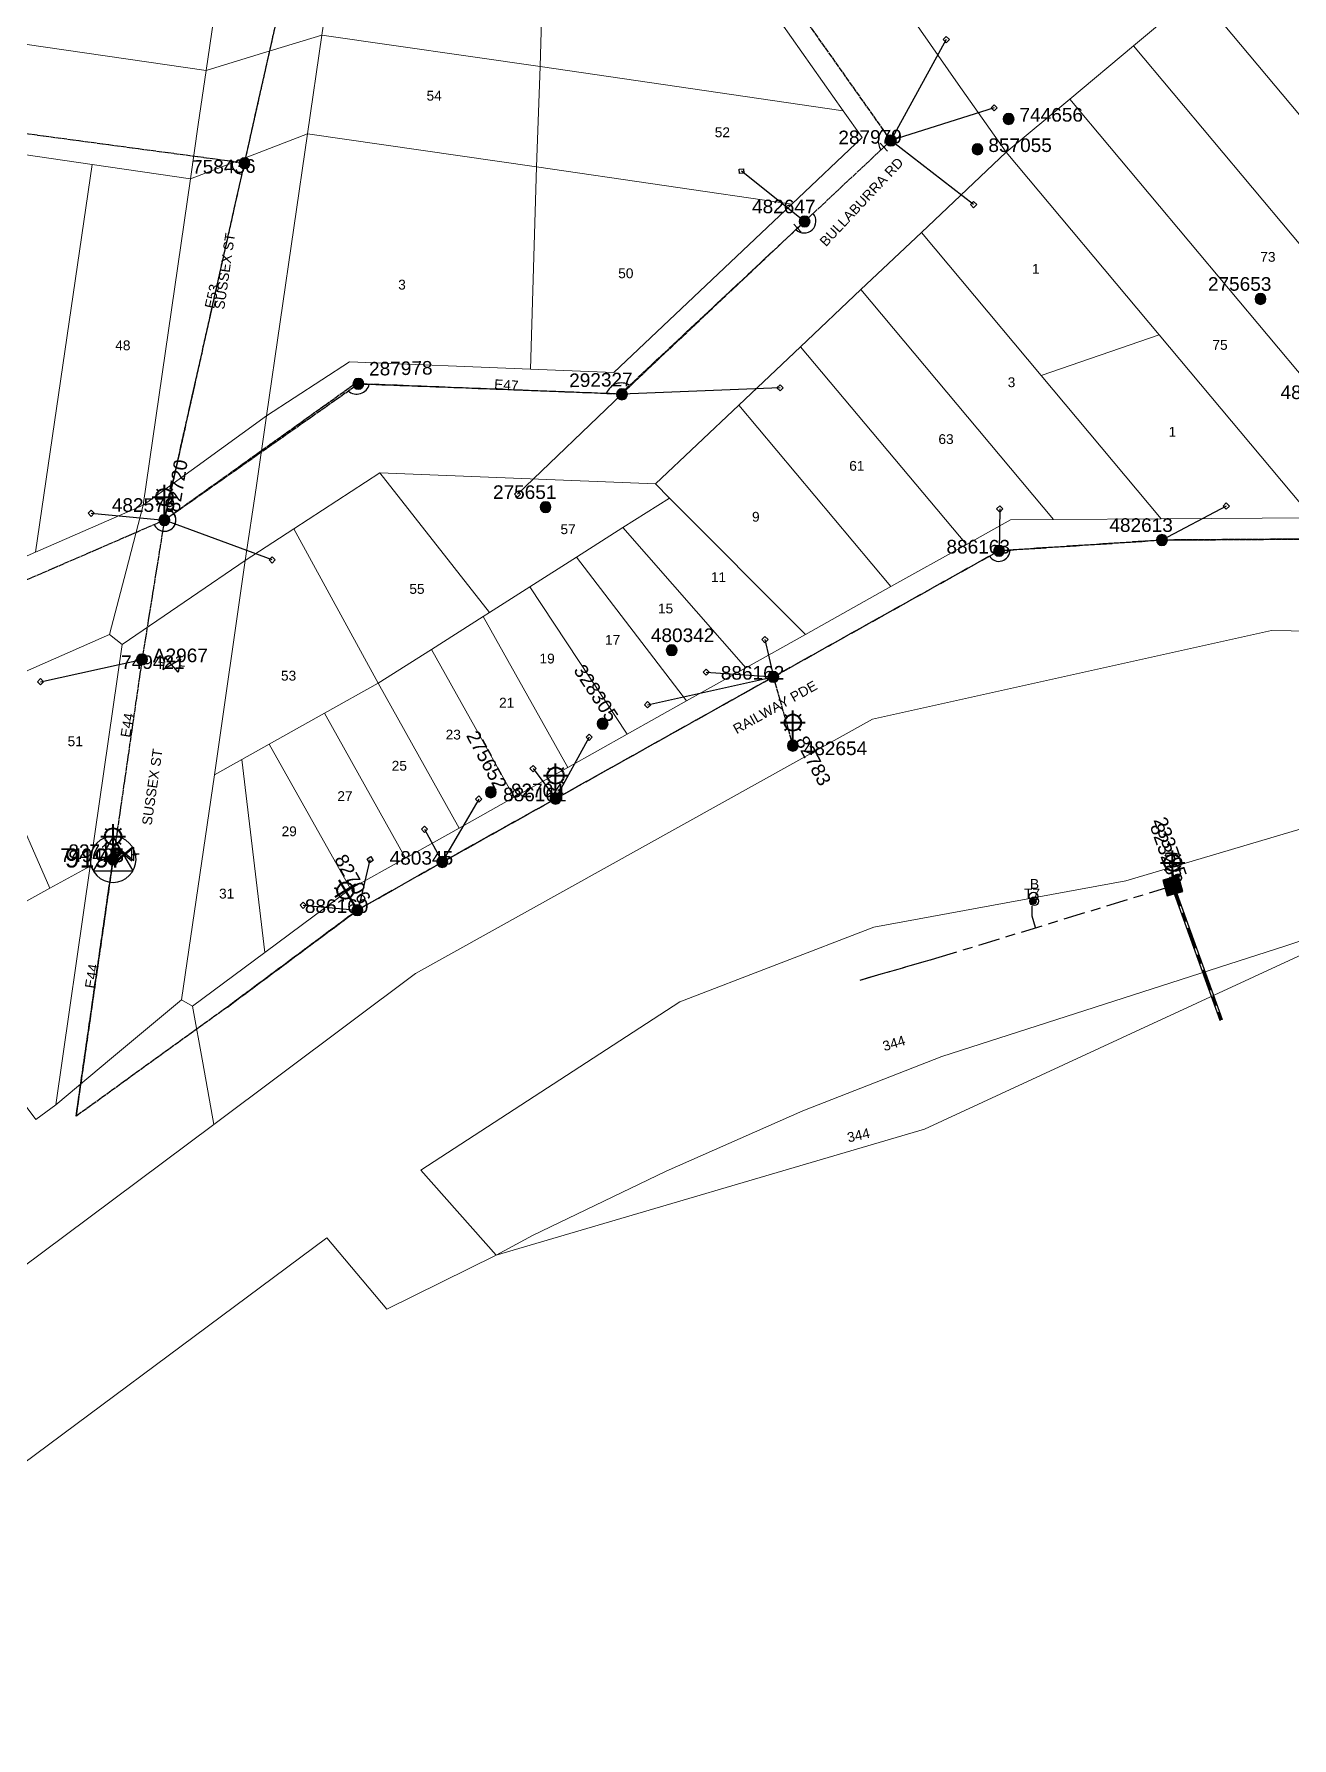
# Model space of a CAD drawing. Header units: metres. Extents: x 259983 to 262112, y 6265371 to 6267114.
# Drawn here: x 260431.6 to 260662.5, y 6265407.9 to 6265720.9 of the extents above; entities that cross this region are included whole.
import ezdxf
from ezdxf.enums import TextEntityAlignment as Align

# ---------------------------------------------------------------- set-up
doc = ezdxf.new("R2010")
doc.units = ezdxf.units.M
doc.linetypes.add('Cable Exist OH', pattern=[1, 1, 0])
doc.linetypes.add('Cable Exist UG', pattern=[8.2, 4, -1.2, 1.8, -1.2])
doc.layers.get('0').update_dxf_attribs({"color": 6})
doc.layers.add('Cadastre Land Parcels_SP_EXT', color=9, linetype='Continuous', lineweight=5)
doc.layers.add('Cadastre Roads_SP_EXT', color=9, linetype='Continuous', lineweight=5)
for name, color, linetype in [('Duct_SP_EXT', 7, 'Continuous'), ('Equip_LV_EXT', 7, 'Continuous'), ('Equip_SP_HV_EXT', 7, 'Continuous'), ('Equip_SP_SL_EXT', 7, 'Continuous'), ('Mains_HV_EXT', 7, 'Continuous'), ('Mains_LV_EXT', 7, 'Continuous'), ('Mains_SL_EXT', 7, 'Continuous'), ('Services_SP_EXT', 7, 'Continuous'), ('Sub_SP_TR_HV_LV_EXT', 7, 'Continuous'), ('SupportsOH_SP_TR_HV_LV_SL_EXT', 7, 'Continuous'), ('SupportsUG_SP_LV_SL_EXT', 7, 'Continuous'), ('Trench_SP_EXT', 7, 'Continuous')]:
    doc.layers.add(name, color=color, linetype=linetype)
doc.styles.add('COLUMN_LABEL', font='arial.ttf')
doc.styles.add('iecARIAL', font='arial.ttf', dxfattribs={"height": 2})
doc.styles.add('POLE_LABEL', font='arial.ttf')
doc.styles.get("Standard").update_dxf_attribs({"font": 'arial.ttf'})

# ---------------------------------------------------------------- blocks, each defined once
blk = doc.blocks.new('SUB_POLE_EXT')
blk.add_wipeout([(0, 4.22), (0.42, 4.2), (0.83, 4.14), (1.21, 4.05), (1.62, 3.9), (1.99, 3.72), (2.35, 3.51), (2.68, 3.26), (2.99, 2.99), (3.28, 2.66), (3.52, 2.34), (3.76, 1.92), (3.9, 1.62), (4.04, 1.23), (4.18, 0.63), (4.22, 0), (4.18, -0.61), (4.06, -1.15), (3.9, -1.62), (3.58, -2.24), (3.22, -2.73), (2.97, -3.01), (2.68, -3.26), (2.36, -3.5), (2, -3.72), (1.64, -3.89), (1.25, -4.03), (0.82, -4.14), (0.42, -4.2), (0, -4.22), (-0.41, -4.2), (-0.8, -4.15), (-1.21, -4.05), (-1.62, -3.9), (-1.99, -3.73), (-2.35, -3.51), (-2.68, -3.26), (-2.96, -3.02), (-3.23, -2.72), (-3.51, -2.35), (-3.71, -2.01), (-3.91, -1.6), (-4.05, -1.21), (-4.16, -0.76), (-4.22, -0.14), (-4.21, 0.39), (-4.14, 0.83), (-4.03, 1.27), (-3.9, 1.63), (-3.71, 2.02), (-3.5, 2.37), (-3.28, 2.67), (-2.99, 2.99), (-2.68, 3.27), (-2.33, 3.52), (-1.98, 3.73), (-1.63, 3.9), (-1.2, 4.05), (-0.78, 4.15), (-0.4, 4.21)])
blk.add_line((2.16, 0.48), (2.16, 0.48, 0))
blk.add_lwpolyline([(-4.22, 0, 1), (4.22, 0, 1)], format="xyb", close=True)
blk.add_lwpolyline([(2.14, 0.52), (0, 4.22), (-3.66, -2.11), (3.66, -2.11)], close=True)
for tag, height, flags, p in [('ASSET_NUM', 3.5, 8, (2, 2)), ('STREET_CODE', 0.2, 9, (1.5, 0)), ('CONSTRUCTED_VOLTAGE', 0.2, 9, (1.5, -0.2)), ('OPERATING_VOLTAGE', 0.2, 9, (1.5, -0.6)), ('OPERATED_BY', 0.2, 9, (1.5, -0.8)), ('ORIENTATION', 0.2, 9, (1.5, -1.2)), ('OWNED_BY', 0.2, 9, (1.5, -1.4)), ('SECONDARY_VOLTAGE', 0.2, 9, (1.5, -1.6)), ('STATE', 0.2, 9, (1.5, -1.8)), ('SUBSTATION_TYPE', 0.2, 9, (1.5, -2)), ('STREETNAME', 0.2, 9, (1.5, -2.8)), ('SUBURB', 0.2, 9, (1.5, -3)), ('NO_PHASES', 0.2, 9, (1.5, -0.4)), ('MAINTAINED_BY', 0.2, 9, (1.5, -1)), ('USAGE', 0.2, 9, (1.5, -2.2)), ('LEGEND', 0.2, 9, (1.5, -2.4)), ('LOCATION', 0.2, 9, (1.5, -2.6)), ('NOTES', 0.2, 9, (1.5, -3.2)), ('Z', 0.2, 1, (1.5, -3.4))]:
    blk.add_attdef(tag, text='', height=height, dxfattribs=dict(flags=flags)).set_placement(p, align=Align.MIDDLE_LEFT)
blk = doc.blocks.new('COLUMN_EXT')
blk.add_hatch(color=256).paths.add_polyline_path([(-1.49, 1.48), (-1.49, -1.49), (1.48, -1.49), (1.48, 1.48)])
blk.add_lwpolyline([(-1.49, -1.49), (1.48, -1.49), (1.48, 1.48), (-1.49, 1.48)], close=True)
for tag, height, style, flags, p in [('ASSET_NUM', 2.5, 'COLUMN_LABEL', 8, (2, 2)), ('STRUCTURE_PLANT_NUMBER', 0.2, 'POLE_LABEL', 9, (1.81, 0.03)), ('STREET_CODE', 0.2, 'COLUMN_LABEL', 9, (1.81, -0.2))]:
    blk.add_attdef(tag, text='', height=height, dxfattribs=dict(style=style, flags=flags)).set_placement(p, align=Align.MIDDLE_LEFT)
at = {"flags": 1}
blk.add_attdef('Z', (1.81, -2.35), '', height=0.2, dxfattribs=at)
at = {"flags": 9}
for tag, p in [('COLUMN_TYPE', (1.81, -0.4)), ('OWNED_BY', (1.81, -0.6)), ('STATE', (1.81, -0.8)), ('USAGE', (1.81, -1)), ('STREETNAME', (1.81, -1.6)), ('SUBURB', (1.81, -1.8)), ('LEGEND', (1.81, -1.2)), ('LOCATION', (1.81, -1.4)), ('NOTES', (1.81, -2))]:
    blk.add_attdef(tag, text='', height=0.2, dxfattribs=at).set_placement(p, align=Align.MIDDLE_LEFT)
blk = doc.blocks.new('DUCT_EXT')
blk.add_circle((0, 0.8), 0.8)
at = {"flags": 1}
blk.add_attdef('Z', (0, 0), '', height=0.2, dxfattribs=at)
at = {"flags": 9}
for tag, p in [('DUCT_CODE', (0, 0)), ('XSECT_TYPE', (0, -0.2)), ('STATE', (0, -0.6)), ('FB_REFERENCE', (0, -0.4)), ('NOTES', (0, -0.8))]:
    blk.add_attdef(tag, text='', height=0.2, dxfattribs=at).set_placement(p, align=Align.MIDDLE_LEFT)
blk = doc.blocks.new('LV_OH_LINKS_DISTFUSE_EXT')
for p, q in [((0, 0), (0.96, 0)), ((3.84, 0), (4.8, 0))]:
    blk.add_line(p, q)
blk.add_lwpolyline([(3.84, -1.2), (3.84, 1.2), (0.96, -1.2), (0.96, 1.2)], close=True)
at = {"flags": 9}
for tag, p in [('ACTUAL_STATUS', (0, 0)), ('CONSTRUCTED_VOLTAGE', (0, -0.2)), ('OPERATING_VOLTAGE', (0, -0.6)), ('ORIENTATION', (0, -0.8)), ('OWNED_BY', (0, -1)), ('STATE', (0, -1.2)), ('SWITCH_TYPE', (0, -1.4)), ('NO_PHASES', (0, -0.4)), ('USAGE', (0, -1.6)), ('NOTES', (0, -1.8))]:
    blk.add_attdef(tag, text='', height=0.2, dxfattribs=at).set_placement(p, align=Align.MIDDLE_LEFT)
at = {"flags": 1}
blk.add_attdef('Z', (0, 0), '', height=0.2, dxfattribs=at)
blk = doc.blocks.new('SL_LANTERN_EXT')
at = {"lineweight": 40}
for p, q in [((0, 1.97), (0, 6.47)), ((-2.25, 4.22), (2.25, 4.22)), ((-1.46, 5.68), (-1.06, 5.28)), ((-1.46, 2.76), (-1.06, 3.16)), ((1.46, 5.68), (1.06, 5.28)), ((1.46, 2.76), (1.06, 3.16)), ((0, 0), (0, 2.72))]:
    blk.add_line(p, q, dxfattribs=at)
blk.add_circle((0, 4.22), 1.5, dxfattribs=at)
at = {"style": 'iecARIAL', "flags": 8}
blk.add_attdef('ASSET_NUM', (1.5, 1.5), '', height=2.5, dxfattribs=at)
for tag, p, height, flags in [('OPERATING_VOLTAGE', (0.98, -1.65), 0.2, 9), ('ORIENTATION', (0.98, -1.85), 0.2, 9), ('OWNED_BY', (0.98, -2.05), 0.2, 9), ('STATE', (0.98, -2.25), 0.2, 9), ('CONSTRUCTED_VOLTAGE', (0.98, -0.65), 0.2, 9), ('CONTROL_TYPE', (0.98, -0.85), 0.2, 9), ('LANTERN_PURPOSE', (0.98, -1.05), 0.2, 9), ('LANTERN_TYPE', (0.98, -1.25), 0.2, 9), ('NO_PHASES', (0.98, -1.45), 0.2, 9), ('USAGE', (0.98, -2.45), 0.2, 9), ('CEXIST', (0.98, -2.65), 0.2, 9), ('CNEW', (0.98, -2.85), 0.2, 9), ('CNUMBER', (0.98, -3.05), 0.2, 9), ('CREMOVE', (0.98, -3.25), 0.2, 9), ('LNUMBER', (2.18, -3.25), 2.5, 8), ('CREPLACE', (0.98, -3.45), 0.2, 9), ('LKINGHEIGHT', (0.98, -3.65), 0.2, 9), ('LBRACKET', (0.98, -3.85), 0.2, 9), ('LBRACKETVOCAB', (0.98, -4.05), 0.2, 9), ('LCATEGORY', (0.98, -4.25), 0.2, 9), ('LCHARGE1', (0.98, -4.45), 0.2, 9), ('LCHARGE1PERCENT', (0.98, -4.65), 0.2, 9), ('LCHARGE2', (0.98, -4.85), 0.2, 9), ('LCHARGE2PERCENT', (0.98, -5.05), 0.2, 9), ('LCHARGE3', (0.98, -5.25), 0.2, 9), ('LCHARGE3PERCENT', (0.98, -5.45), 0.2, 9), ('LEXIST', (0.98, -5.65), 0.2, 9), ('LLAMP', (0.98, -5.85), 0.2, 9), ('LLAMPVOCAB', (0.98, -6.05), 0.2, 9), ('LMAST', (0.98, -6.25), 0.2, 9), ('LMASTVOCAB', (0.98, -6.45), 0.2, 9), ('STREETNAME', (0.98, -9.25), 0.2, 9), ('SUBURB', (0.98, -9.45), 0.2, 1), ('LNEW', (0.98, -6.65), 0.2, 9), ('LANTNUMBER', (0.98, -6.85), 0.2, 9), ('LOUTREACH', (0.98, -7.25), 0.2, 9), ('LOUTREACHVOCAB', (0.98, -7.45), 0.2, 9), ('LRATECODE', (0.98, -7.65), 0.2, 9), ('LREMOVE', (0.98, -7.85), 0.2, 9), ('LREPLACE', (0.98, -8.05), 0.2, 9), ('LTYPE', (0.98, -8.25), 0.2, 9), ('LTYPEVOCAB', (0.98, -8.45), 0.2, 9), ('LEGEND', (0.98, -8.65), 0.2, 9), ('LOCATION', (0.98, -8.85), 0.2, 9), ('NOTES', (0.98, -9.05), 0.2, 9)]:
    blk.add_attdef(tag, p, '', height=height, dxfattribs=dict(flags=flags))
blk = doc.blocks.new('CCP_EXT')
blk.add_wipeout([(0, 0.57), (0.57, 0), (0, -0.57), (-0.57, 0)])
blk.add_lwpolyline([(-0.57, 0), (0, 0.57), (0.57, 0), (0, -0.57), (-0.57, 0)])
at = {"flags": 1}
blk.add_attdef('Z', (0, 0), '', height=0.2, dxfattribs=at)
at = {"flags": 9}
for tag, p in [('CCP_TYPE', (0, 0)), ('CONSTRUCTED_VOLTAGE', (0, -0.2)), ('OPERATING_VOLTAGE', (0, -0.6)), ('ORIENTATION', (0, -0.8)), ('OWNED_BY', (0, -1)), ('STATE', (0, -1.8)), ('NO_PHASES', (0, -0.4)), ('USAGE', (0, -1.2)), ('LEGEND', (0, -1.4)), ('LIFE_SUPPORT', (0, -1.6)), ('NOTES', (0, -2))]:
    blk.add_attdef(tag, text='', height=0.2, dxfattribs=at).set_placement(p, align=Align.MIDDLE_LEFT)
blk = doc.blocks.new('POLE_EXT')
blk.add_hatch(color=256).paths.add_polyline_path([(-1, 0, 1), (1, 0, 1)])
blk.add_lwpolyline([(-1, 0, 1), (1, 0, 1)], format="xyb", close=True)
for tag, height, flags, p in [('pNumber', 2.5, 8, (-17.84, 2.07)), ('OWNED_BY', 0.2, 9, (1.35, -0.4)), ('SPECIAL_USE', 0.2, 9, (1.35, -0.8)), ('STATE', 0.2, 9, (1.35, -1)), ('cLV', 0.2, 9, (1.35, -1.4)), ('hDepth', 0.2, 9, (1.35, -1.6)), ('hDia', 0.2, 9, (1.35, -1.8)), ('cHV', 0.2, 9, (1.35, -2)), ('PARENT', 0.2, 9, (1.35, -0.6)), ('USAGE', 0.2, 9, (1.35, -1.2)), ('LBRACKET', 0.2, 9, (1.35, -2.2)), ('LExisting', 0.2, 9, (1.35, -2.4)), ('LANTNUMBER', 0.2, 9, (1.35, -2.6)), ('LOther', 0.2, 9, (1.35, -2.8)), ('LRemove', 0.2, 9, (1.35, -3)), ('LEGEND', 0.2, 9, (1.35, -3.2)), ('cLinedev', 0.2, 9, (1.35, -3.4)), ('pExisting', 0.2, 9, (1.35, -3.8)), ('pFooting', 0.2, 9, (1.35, -4.4)), ('pNew', 0.2, 9, (1.35, -4.6)), ('pRelocate', 0.2, 9, (1.35, -5)), ('pRemove', 0.2, 9, (1.35, -5.2)), ('pReplace', 0.2, 9, (1.35, -5.4)), ('pStay', 0.2, 9, (1.35, -5.6)), ('pType', 0.2, 9, (1.35, -5.8)), ('cspan', 0.2, 9, (1.35, -6)), ('STREETNAME', 0.2, 9, (1.35, -6.2)), ('LOCATION', 0.2, 9, (1.35, -3.6)), ('PFNUMBER', 0.2, 9, (1.35, -4)), ('NEWPFNUMBER', 0.2, 9, (1.35, -4.2)), ('SUBURB', 0.2, 9, (1.35, -6.4)), ('OPERATED_BY', 0.2, 9, (1.36, -7.01)), ('NOTES', 0.2, 9, (1.35, -6.6)), ('MAINTAINED_BY', 0.2, 9, (1.36, -6.81))]:
    blk.add_attdef(tag, text='', height=height, dxfattribs=dict(flags=flags)).set_placement(p, align=Align.MIDDLE_LEFT)
at = {"style": 'POLE_LABEL'}
for tag, height, flags, p in [('ASSET_NUM', 2.5, 8, (2, 2)), ('STRUCTURE_PLANT_NUMBER', 0.2, 9, (1.35, 0.03)), ('STREET_CODE', 0.2, 9, (1.35, -0.2))]:
    blk.add_attdef(tag, text='', height=height, dxfattribs=dict(at, flags=flags)).set_placement(p, align=Align.MIDDLE_LEFT)
at = {"flags": 1}
blk.add_attdef('Z', (1.35, -7.33), '', height=0.2, dxfattribs=at)
blk = doc.blocks.new('HV_DOF_CLOSED_EXT')
for p, q in [((0, 7.9), (0, 6.94)), ((0, 4.06), (0, 3.1))]:
    blk.add_line(p, q)
blk.add_lwpolyline([(-1.2, 4.06), (1.2, 4.06), (-1.2, 6.94), (1.2, 6.94)], close=True)
for tag, height, flags, p in [('ASSET_NUM', 2.5, 8, (2, 2)), ('STREET_CODE', 0.2, 9, (1.5, 0)), ('ACTUAL_STATUS', 0.2, 9, (1.5, -0.2)), ('CONSTRUCTED_VOLTAGE', 0.2, 9, (1.5, -0.4)), ('OPERATING_VOLTAGE', 0.2, 9, (1.5, -0.8)), ('ORIENTATION', 0.2, 9, (1.5, -1)), ('OWNED_BY', 0.2, 9, (1.5, -1.2)), ('OPERATED_BY', 0.2, 9, (1.5, -1.4)), ('STATE', 0.2, 9, (1.5, -1.8)), ('SWITCH_TYPE', 0.2, 9, (1.5, -2)), ('STREETNAME', 0.2, 9, (1.5, -2.8)), ('SUBURB', 0.2, 9, (1.5, -3)), ('NO_PHASES', 0.2, 9, (1.5, -0.6)), ('MAINTAINED_BY', 0.2, 9, (1.5, -1.6)), ('USAGE', 0.2, 9, (1.5, -2.2)), ('LEGEND', 0.2, 9, (1.5, -2.4)), ('LOCATION', 0.2, 9, (1.5, -2.6)), ('NOTES', 0.2, 9, (1.5, -3.2)), ('Z', 0.2, 1, (1.5, -3.6)), ('LABEL_ALIGNMENT', 0.2, 9, (1.5, -3.4))]:
    blk.add_attdef(tag, text='', height=height, dxfattribs=dict(flags=flags)).set_placement(p, align=Align.MIDDLE_LEFT)
blk = doc.blocks.new('End Shackle_EXT')
blk.add_wipeout([(0, 0.25), (1.81, 0.25), (1.82, -0.25), (0, -0.25)])
blk.add_line((1.81, -1), (1.81, 1))
at = {"flags": 1}
blk.add_attdef('Z', (0, 0), '', height=0.2, dxfattribs=at)
at = {"flags": 9}
for tag, p in [('CONNECTOR_TYPE', (0, 0)), ('CONSTRUCTED_VOLTAGE', (0, -0.2)), ('OPERATING_VOLTAGE', (0, -0.6)), ('ORIENTATION', (0, -0.8)), ('OWNED_BY', (0, -1)), ('STATE', (0, -1.2)), ('NO_PHASES', (0, -0.4)), ('USAGE', (0, -1.4)), ('NOTES', (0, -1.6))]:
    blk.add_attdef(tag, text='', height=0.2, dxfattribs=at).set_placement(p, align=Align.MIDDLE_LEFT)
blk = doc.blocks.new('CABLE_LARGE_EXT')
h = blk.add_hatch(color=256)
edge = h.paths.add_edge_path()
edge.add_arc((0, 0.55), 0.55, 0, 360)
blk.add_circle((0, 0.55), 0.55)
at = {"flags": 1}
blk.add_attdef('Z', (0, 0), '', height=0.2, dxfattribs=at)
at = {"flags": 9}
for tag, p in [('COND_CODE', (0, 0)), ('STATE', (0, -0.4)), ('XSECT_SIZE', (0, -0.6)), ('FB_REFERENCE', (0, -0.2)), ('NOTES', (0, -0.8))]:
    blk.add_attdef(tag, text='', height=0.2, dxfattribs=at).set_placement(p, align=Align.MIDDLE_LEFT)

msp = doc.modelspace()

# ---------------------------------------------------------------- linework, layer by layer
at = {"layer": 'Cadastre Land Parcels_SP_EXT', "linetype": 'Continuous'}
for points in [[(260474.55, 6265791.75), (260286.57, 6265821.4), (260274.71, 6265741.63), (260463.18, 6265714.16), (260474.19, 6265789.43), (260474.55, 6265791.75)], [(260589.5, 6265780.7), (260579.94, 6265769.67), (260582.06, 6265739.09), (260592.5, 6265724.22), (260601.29, 6265711.7), (260610.07, 6265699.18), (260621.76, 6265708.94), (260633.44, 6265718.73), (260645.13, 6265728.52), (260656.81, 6265738.31), (260647, 6265750.01), (260637.23, 6265761.69), (260618.52, 6265746.04), (260589.5, 6265780.7)], [(260525.06, 6265734.21), (260487.23, 6265739.69), (260484.45, 6265720.7), (260524.49, 6265714.89), (260525.06, 6265734.21)], [(260715.1, 6265668.74), (260656.81, 6265738.31), (260645.13, 6265728.52), (260703.41, 6265658.96), (260715.1, 6265668.74)], [(260564.98, 6265728.4), (260525.06, 6265734.21), (260524.49, 6265714.89), (260580.16, 6265706.78), (260564.98, 6265728.4)], [(260703.41, 6265658.96), (260645.13, 6265728.52), (260633.44, 6265718.73), (260691.73, 6265649.17), (260703.41, 6265658.96)], [(260524.49, 6265714.89), (260484.45, 6265720.7), (260481.81, 6265702.56), (260523.86, 6265696.46), (260524.49, 6265714.89)], [(260691.73, 6265649.17), (260633.44, 6265718.73), (260621.76, 6265708.94), (260680.04, 6265639.38), (260691.73, 6265649.17)], [(260580.16, 6265706.78), (260524.49, 6265714.89), (260523.86, 6265696.46), (260570.73, 6265689.65), (260583.62, 6265701.85), (260580.16, 6265706.78)], [(260680.04, 6265639.38), (260621.76, 6265708.94), (260610.07, 6265699.18), (260638.18, 6265665.61), (260666.3, 6265632.04), (260671.33, 6265632.07), (260680.04, 6265639.38)], [(260522.76, 6265659.31), (260523.86, 6265696.46), (260481.81, 6265702.56), (260474.28, 6265650.76), (260489.48, 6265660.68), (260522.76, 6265659.31)], [(260431.87, 6265625.7), (260442.23, 6265696.9), (260424.17, 6265699.56), (260412.14, 6265617.07), (260431.87, 6265625.7)], [(260638.18, 6265665.61), (260610.07, 6265699.18), (260594.51, 6265684.45), (260616.53, 6265658.14), (260638.18, 6265665.61)], [(260451.59, 6265634.33), (260460.28, 6265694.26), (260442.23, 6265696.9), (260431.87, 6265625.7), (260451.59, 6265634.33)], [(260570.73, 6265689.65), (260523.86, 6265696.46), (260522.76, 6265659.31), (260538.01, 6265658.69), (260570.73, 6265689.65)], [(260616.53, 6265658.14), (260594.51, 6265684.45), (260583.42, 6265673.95), (260618.78, 6265631.7), (260638.56, 6265631.84), (260616.53, 6265658.14)], [(260618.78, 6265631.7), (260583.42, 6265673.95), (260572.32, 6265663.45), (260602.77, 6265627.11), (260610.89, 6265631.64), (260618.78, 6265631.7)], [(260602.77, 6265627.11), (260572.32, 6265663.45), (260561.01, 6265652.72), (260588.93, 6265619.38), (260602.77, 6265627.11)], [(260666.3, 6265632.04), (260638.18, 6265665.61), (260616.53, 6265658.14), (260638.56, 6265631.84), (260666.3, 6265632.04)], [(260573.21, 6265610.57), (260588.93, 6265619.38), (260561.01, 6265652.72), (260545.66, 6265638.23), (260548.25, 6265635.64), (260573.21, 6265610.57)], [(260494.74, 6265601.63), (260504.53, 6265607.85), (260514.07, 6265613.91), (260515.23, 6265614.65), (260495.08, 6265640.29), (260479.26, 6265629.98), (260494.74, 6265601.63)], [(260545.66, 6265638.23), (260495.08, 6265640.29), (260515.23, 6265614.65), (260522.61, 6265619.34), (260531.16, 6265624.78), (260539.7, 6265630.21), (260548.25, 6265635.64), (260545.66, 6265638.23)], [(260562.3, 6265604.47), (260573.21, 6265610.57), (260548.25, 6265635.64), (260539.7, 6265630.21), (260562.3, 6265604.47)], [(260494.74, 6265601.63), (260479.26, 6265629.98), (260470.37, 6265624.18), (260464.69, 6265584.83), (260469.73, 6265587.64), (260474.78, 6265590.47), (260484.89, 6265596.13), (260494.74, 6265601.63)], [(260562.3, 6265604.47), (260539.7, 6265630.21), (260531.16, 6265624.78), (260551.39, 6265598.38), (260562.3, 6265604.47)], [(260551.39, 6265598.38), (260531.16, 6265624.78), (260522.61, 6265619.34), (260540.48, 6265592.28), (260551.39, 6265598.38)], [(260529.57, 6265586.18), (260540.48, 6265592.28), (260522.61, 6265619.34), (260515.23, 6265614.65), (260514.07, 6265613.91), (260529.57, 6265586.18)], [(260529.57, 6265586.18), (260514.07, 6265613.91), (260504.53, 6265607.85), (260519.72, 6265580.68), (260529.57, 6265586.18)], [(260519.72, 6265580.68), (260504.53, 6265607.85), (260494.74, 6265601.63), (260509.61, 6265575.02), (260519.72, 6265580.68)], [(260509.61, 6265575.02), (260494.74, 6265601.63), (260484.89, 6265596.13), (260499.77, 6265569.52), (260509.61, 6265575.02)], [(260434.5, 6265563.96), (260419.11, 6265599.01), (260401.52, 6265591.28), (260417.6, 6265554.62), (260434.5, 6265563.96)], [(260499.77, 6265569.52), (260484.89, 6265596.13), (260474.78, 6265590.47), (260489.66, 6265563.87), (260499.77, 6265569.52)], [(260489.66, 6265563.87), (260474.78, 6265590.47), (260469.73, 6265587.64), (260473.94, 6265552.17), (260489.66, 6265563.87)], [(260473.94, 6265552.17), (260469.73, 6265587.64), (260464.69, 6265584.83), (260458.68, 6265543.49), (260460.69, 6265542.31), (260473.94, 6265552.17)], [(260595.06, 6265519.71), (260634.65, 6265538.03), (260666, 6265552.54), (260678.52, 6265557.49), (260691.65, 6265562.15), (260704.58, 6265565.21), (260717.91, 6265567.99), (260731.59, 6265570.18), (260732.04, 6265570.4), (260729.44, 6265570.25), (260705.49, 6265566.99), (260682.9, 6265560.64), (260661.43, 6265553.42), (260598.29, 6265533.08), (260572.77, 6265523.08), (260547.67, 6265511.98), (260523.09, 6265500.2), (260516.41, 6265496.57), (260595.06, 6265519.71)]]:
    msp.add_lwpolyline(points, close=True, dxfattribs=at)
msp.add_lwpolyline([(260679.73, 6265579.46), (260632.08, 6265565.31), (260585.81, 6265556.8), (260550.16, 6265543.08), (260502.62, 6265512.21), (260516.41, 6265496.57), (260523.09, 6265500.2), (260523.09, 6265500.2), (260547.67, 6265511.98), (260572.77, 6265523.08), (260598.29, 6265533.08), (260661.43, 6265553.42), (260682.9, 6265560.64)], dxfattribs=at)
at = {"layer": 'Cadastre Roads_SP_EXT', "linetype": 'Continuous'}
for points in [[(260499.29, 6265822.64), (260502.8, 6265846.8), (260494.25, 6265845.96), (260482.26, 6265844.77), (260474.55, 6265791.75), (260474.19, 6265789.43), (260463.18, 6265714.16), (260472.13, 6265716.91), (260484.45, 6265720.7), (260487.23, 6265739.69), (260490.08, 6265759.29), (260493.15, 6265780.41), (260496.22, 6265801.54), (260499.29, 6265822.64)], [(260274.71, 6265741.63), (260273.5, 6265741.82), (260069.29, 6265771.61), (260062.93, 6265761.75), (260057.33, 6265753.07), (260080.73, 6265749.67), (260104.84, 6265746.15), (260128.91, 6265742.61), (260153.01, 6265739.09), (260177.11, 6265735.6), (260201.22, 6265732.07), (260225.32, 6265728.55), (260243.4, 6265725.93), (260261.48, 6265723.27), (260279.56, 6265720.65), (260297.64, 6265718.02), (260315.69, 6265715.35), (260406.05, 6265702.19), (260424.17, 6265699.56), (260442.23, 6265696.9), (260460.28, 6265694.26), (260461.74, 6265704.27), (260463.18, 6265714.16), (260274.71, 6265741.63)], [(260474.28, 6265650.76), (260481.81, 6265702.56), (260469.4, 6265697.77), (260460.28, 6265694.26), (260451.59, 6265634.33), (260461.53, 6265641.53), (260474.28, 6265650.76)]]:
    msp.add_lwpolyline(points, close=True, dxfattribs=at)
at = {"layer": 'Duct_SP_EXT'}
for p, q in [((260640.44, 6265564.36), (260640.67, 6265564.44)), ((260640.44, 6265564.36), (260649.29, 6265539.72)), ((260640.89, 6265564.52), (260640.67, 6265564.44)), ((260640.89, 6265564.52), (260649.75, 6265539.88)), ((260649.29, 6265539.72), (260649.52, 6265539.8)), ((260649.75, 6265539.88), (260649.52, 6265539.8))]:
    msp.add_line(p, q, dxfattribs=at)
msp.add_lwpolyline([(260614.82, 6265560.71), (260614.82, 6265558.9), (260615.42, 6265556.83)], dxfattribs=at)
at = {"layer": 'Mains_HV_EXT', "linetype": 'Cable Exist OH'}
for points in [[(260489.39, 6265782.44), (260470.19, 6265697.3), (260455.51, 6265631.61)], [(260455.51, 6265631.61), (260491.13, 6265656.63)], [(260491.13, 6265656.63), (260539.27, 6265654.81), (260539.29, 6265654.82)], [(260455.51, 6265631.61), (260451.4, 6265606)], [(260672.79, 6265628.17), (260638.68, 6265627.93), (260608.77, 6265625.96)]]:
    msp.add_lwpolyline(points, dxfattribs=at)
at = {"layer": 'Mains_HV_EXT', "linetype": 'Continuous'}
for points in [[(260587.46, 6265703.39, 0.347479), (260587.08, 6265699.59)], [(260540.94, 6265656.37, 0.473245), (260536.71, 6265654.9)], [(260489.26, 6265655.31, 0.546307), (260493.14, 6265656.53)], [(260455.19, 6265629.62, 0.698022), (260457.23, 6265632.8)], [(260457.23, 6265632.8, 0.191465), (260455.95, 6265633.64)], [(260607.02, 6265624.99, 0.773028), (260610.76, 6265626.1)]]:
    msp.add_lwpolyline(points, format="xyb", dxfattribs=at)
at = {"layer": 'Mains_LV_EXT', "linetype": 'Cable Exist OH'}
for points in [[(260470.23, 6265697.15), (260489.39, 6265782.44)], [(260470.3, 6265697.15), (260424.96, 6265703.24), (260383.66, 6265709.28), (260316.7, 6265718.89)], [(260455.51, 6265631.61), (260470.23, 6265697.15)], [(260455.51, 6265631.61), (260451.4, 6265606)], [(260608.77, 6265625.96), (260638.68, 6265627.93)], [(260638.68, 6265627.93), (260672.79, 6265628.17)]]:
    msp.add_lwpolyline(points, dxfattribs=at)
at = {"layer": 'Mains_LV_EXT', "linetype": 'Continuous'}
for points in [[(260468.01, 6265697.48, 0.488061), (260469.77, 6265695.12)], [(260571.48, 6265684.95, 0.952984), (260574.64, 6265687.92)], [(260455.15, 6265629.59, 0.975113), (260456.11, 6265633.56)], [(260453.64, 6265630.8, 0.266264), (260455.17, 6265629.6)]]:
    msp.add_lwpolyline(points, format="xyb", dxfattribs=at)
at = {"layer": 'Mains_SL_EXT', "linetype": 'Cable Exist OH'}
msp.add_lwpolyline([(260567.33, 6265602.8), (260570.9, 6265590.18)], dxfattribs=at)
at = {"layer": 'Mains_SL_EXT', "linetype": 'Cable Exist UG'}
for points in [[(260583.28, 6265547.12), (260584.8, 6265547.55), (260597.19, 6265551.12), (260640.67, 6265564.44)], [(260640.67, 6265564.44), (260649.52, 6265539.81)]]:
    msp.add_lwpolyline(points, dxfattribs=at)
at = {"layer": 'Trench_SP_EXT', "linetype": 'Cable Exist UG'}
msp.add_lwpolyline([(260583.28, 6265547.12), (260597.19, 6265551.12), (260640.65, 6265564.44)], dxfattribs=at)

# ---------------------------------------------------------------- block references
at = {"layer": 'Duct_SP_EXT'}
for name, p, rotation in [('DUCT_EXT', (260614.3, 6265562.47), 270.032317752234), ('DUCT_EXT', (260614.41, 6265561.58), 269.8653190679388), ('CABLE_LARGE_EXT', (260614.46, 6265561.59), 270.0744268379466)]:
    msp.add_blockref(name, p, dxfattribs=dict(at, rotation=rotation))
at = {"layer": 'Equip_SP_HV_EXT'}
ref = msp.add_blockref('HV_DOF_CLOSED_EXT', (260451.4, 6265606), dxfattribs=dict(at, rotation=260.4048643494135))
ref.add_attrib('ASSET_NUM', 'A2967', dxfattribs={"layer": '0', "height": 2.5}).set_placement((260453.4, 6265606.75), align=Align.MIDDLE_LEFT)
at = {"layer": 'Equip_SP_SL_EXT'}
ref = msp.add_blockref('SL_LANTERN_EXT', (260455.51, 6265631.61), dxfattribs=at)
ref.add_attrib('ASSET_NUM', '82720', dxfattribs={"layer": '0', "height": 2.5, "rotation": 80.6692, "style": 'iecARIAL'}).set_placement((260457.01, 6265633.11), align=Align.MIDDLE_LEFT)
ref = msp.add_blockref('SL_LANTERN_EXT', (260570.9, 6265590.18), dxfattribs=at)
ref.add_attrib('ASSET_NUM', '82783', dxfattribs={"layer": '0', "height": 2.5, "rotation": 297.9882, "style": 'iecARIAL'}).set_placement((260572.4, 6265591.68), align=Align.MIDDLE_LEFT)
ref = msp.add_blockref('SL_LANTERN_EXT', (260527.35, 6265580.44), dxfattribs=at)
ref.add_attrib('ASSET_NUM', '82704', dxfattribs={"layer": '0', "height": 2.5, "rotation": 0.0034, "style": 'iecARIAL'}).set_placement((260528.85, 6265581.94), align=Align.MIDDLE_RIGHT)
ref = msp.add_blockref('SL_LANTERN_EXT', (260640.65, 6265564.44), dxfattribs=at)
ref.add_attrib('ASSET_NUM', '233795', dxfattribs={"layer": '0', "height": 2.5, "rotation": 289.3275, "style": 'iecARIAL'}).set_placement((260642.15, 6265565.94), align=Align.MIDDLE_RIGHT)
ref = msp.add_blockref('SL_LANTERN_EXT', (260490.96, 6265559.94), dxfattribs=dict(at, rotation=31.37962519977047))
ref.add_attrib('ASSET_NUM', '82706', dxfattribs={"layer": '0', "height": 2.5, "rotation": 299.2322, "style": 'iecARIAL'}).set_placement((260492.46, 6265561.44), align=Align.MIDDLE_RIGHT)
at = {"layer": 'Sub_SP_TR_HV_LV_EXT'}
ref = msp.add_blockref('SUB_POLE_EXT', (260446.09, 6265569.28), dxfattribs=at)
ref.add_attrib('ASSET_NUM', '9197', dxfattribs={"layer": '0', "height": 3.5}).set_placement((260448.09, 6265569.53), align=Align.MIDDLE_RIGHT)
at = {"layer": 'SupportsOH_SP_TR_HV_LV_SL_EXT'}
ref = msp.add_blockref('POLE_EXT', (260604.81, 6265699.71), dxfattribs=at)
ref.add_attrib('ASSET_NUM', '857055', dxfattribs={"layer": '0', "height": 2.5, "style": 'POLE_LABEL'}).set_placement((260606.81, 6265700.46), align=Align.MIDDLE_LEFT)
ref = msp.add_blockref('POLE_EXT', (260470.23, 6265697.15), dxfattribs=at)
ref.add_attrib('ASSET_NUM', '758436', dxfattribs={"layer": '0', "height": 2.5, "rotation": 1, "style": 'POLE_LABEL'}).set_placement((260472.23, 6265697.9), align=Align.TOP_RIGHT)
ref = msp.add_blockref('POLE_EXT', (260656.78, 6265672.22), dxfattribs=at)
ref.add_attrib('ASSET_NUM', '275653', dxfattribs={"layer": '0', "height": 2.5, "style": 'POLE_LABEL'}).set_placement((260658.78, 6265672.97), align=Align.BOTTOM_RIGHT)
ref = msp.add_blockref('POLE_EXT', (260491.13, 6265656.63), dxfattribs=at)
ref.add_attrib('ASSET_NUM', '287978', dxfattribs={"layer": '0', "height": 2.5, "rotation": 1, "style": 'POLE_LABEL'}).set_placement((260493.13, 6265657.38), align=Align.BOTTOM_LEFT)
ref = msp.add_blockref('POLE_EXT', (260539.53, 6265654.71), dxfattribs=at)
ref.add_attrib('ASSET_NUM', '292327', dxfattribs={"layer": '0', "height": 2.5, "rotation": 1, "style": 'POLE_LABEL'}).set_placement((260541.53, 6265655.46), align=Align.BOTTOM_RIGHT)
ref = msp.add_blockref('POLE_EXT', (260670.11, 6265652.33), dxfattribs=at)
ref.add_attrib('ASSET_NUM', '482580', dxfattribs={"layer": '0', "height": 2.5, "style": 'POLE_LABEL'}).set_placement((260672.11, 6265653.08), align=Align.BOTTOM_RIGHT)
ref = msp.add_blockref('POLE_EXT', (260455.51, 6265631.61), dxfattribs=at)
ref.add_attrib('ASSET_NUM', '482579', dxfattribs={"layer": '0', "height": 2.5, "rotation": 359.9595, "style": 'POLE_LABEL'}).set_placement((260457.51, 6265632.36), align=Align.BOTTOM_RIGHT)
ref = msp.add_blockref('POLE_EXT', (260638.68, 6265627.93), dxfattribs=at)
ref.add_attrib('ASSET_NUM', '482613', dxfattribs={"layer": '0', "height": 2.5, "style": 'POLE_LABEL'}).set_placement((260640.68, 6265628.68), align=Align.BOTTOM_RIGHT)
ref = msp.add_blockref('POLE_EXT', (260608.77, 6265625.96), dxfattribs=at)
ref.add_attrib('ASSET_NUM', '886163', dxfattribs={"layer": '0', "height": 2.5, "style": 'POLE_LABEL'}).set_placement((260610.77, 6265626.71), align=Align.MIDDLE_RIGHT)
ref = msp.add_blockref('POLE_EXT', (260548.67, 6265607.7), dxfattribs=at)
ref.add_attrib('ASSET_NUM', '480342', dxfattribs={"layer": '0', "height": 2.5, "style": 'POLE_LABEL'}).set_placement((260550.67, 6265608.45), align=Align.BOTTOM_CENTER)
ref = msp.add_blockref('POLE_EXT', (260451.4, 6265606), dxfattribs=at)
ref.add_attrib('ASSET_NUM', '749421', dxfattribs={"layer": '0', "height": 2.5, "rotation": 0.0459, "style": 'POLE_LABEL'}).set_placement((260453.4, 6265606.75), align=Align.TOP_CENTER)
ref = msp.add_blockref('POLE_EXT', (260567.33, 6265602.8), dxfattribs=at)
ref.add_attrib('ASSET_NUM', '886162', dxfattribs={"layer": '0', "height": 2.5, "rotation": 0.0679, "style": 'POLE_LABEL'}).set_placement((260569.34, 6265603.55), align=Align.MIDDLE_RIGHT)
ref = msp.add_blockref('POLE_EXT', (260570.9, 6265590.18), dxfattribs=at)
ref.add_attrib('ASSET_NUM', '482654', dxfattribs={"layer": '0', "height": 2.5, "style": 'POLE_LABEL'}).set_placement((260572.9, 6265590.93), align=Align.TOP_LEFT)
ref = msp.add_blockref('POLE_EXT', (260527.35, 6265580.44), dxfattribs=at)
ref.add_attrib('ASSET_NUM', '886161', dxfattribs={"layer": '0', "height": 2.5, "rotation": 359.953, "style": 'POLE_LABEL'}).set_placement((260529.35, 6265581.19), align=Align.MIDDLE_RIGHT)
ref = msp.add_blockref('POLE_EXT', (260506.53, 6265568.81), dxfattribs=at)
ref.add_attrib('ASSET_NUM', '480345', dxfattribs={"layer": '0', "height": 2.5, "rotation": 0.0432, "style": 'POLE_LABEL'}).set_placement((260508.53, 6265569.56), align=Align.MIDDLE_RIGHT)
at = {"layer": 'SupportsUG_SP_LV_SL_EXT'}
ref = msp.add_blockref('COLUMN_EXT', (260640.67, 6265564.44), dxfattribs=dict(at, rotation=15.25511852609309))
ref.add_attrib('ASSET_NUM', '823289', dxfattribs={"layer": '0', "height": 2.5, "rotation": 289.3275, "style": 'COLUMN_LABEL'}).set_placement((260642.67, 6265565.19), align=Align.TOP_RIGHT)

# ---------------------------------------------------------------- texts
at = {"layer": 'Cadastre Land Parcels_SP_EXT'}
for s, p in [('54', (260503.65, 6265708.65)), ('52', (260556.57, 6265701.93)), ('1', (260614.82, 6265676.84)), ('73', (260656.74, 6265679.05)), ('3', (260498.44, 6265673.95)), ('50', (260538.84, 6265676.03)), ('48', (260446.49, 6265662.8)), ('75', (260647.95, 6265662.87)), ('3', (260610.36, 6265656.02)), ('63', (260597.64, 6265645.57)), ('1', (260639.89, 6265646.91)), ('61', (260581.26, 6265640.66)), ('9', (260563.41, 6265631.31)), ('57', (260528.24, 6265629.02)), ('55', (260500.49, 6265618.05)), ('11', (260555.86, 6265620.22)), ('15', (260546.14, 6265614.46)), ('17', (260536.41, 6265608.69)), ('19', (260524.39, 6265605.27)), ('53', (260476.92, 6265602.12)), ('21', (260516.97, 6265597.16)), ('51', (260437.74, 6265590.07)), ('23', (260507.15, 6265591.3)), ('25', (260497.25, 6265585.57)), ('27', (260487.27, 6265580)), ('29', (260477.03, 6265573.54)), ('31', (260465.55, 6265562.09))]:
    msp.add_text(s, height=1.8, dxfattribs=at).set_placement(p)
for rotation, p in [(17.0521, (260587.72, 6265534.03)), (12.5856, (260581.11, 6265517.28))]:
    msp.add_text('344', height=1.8, rotation=rotation, dxfattribs=at).set_placement(p)
at = {"layer": 'Cadastre Roads_SP_EXT'}
for s, rotation, p in [('BULLABURRA RD', 46.9987, (260576.98, 6265681.71)), ('SUSSEX ST', 81.7403, (260466.48, 6265670.2)), ('RAILWAY PDE', 29.1656, (260560.58, 6265592.26)), ('SUSSEX ST', 81.7721, (260453.16, 6265575.46))]:
    msp.add_text(s, height=1.8, rotation=rotation, dxfattribs=at).set_placement(p)
at = {"layer": 'Duct_SP_EXT'}
for s, p in [('T7', (260613.36, 6265562.11)), ('B', (260614.46, 6265563.86))]:
    msp.add_text(s, height=1.8, dxfattribs=at).set_placement(p)
at = {"layer": 'Mains_LV_EXT'}
for s, rotation, p in [('E53', 77.3417, (260464.63, 6265670.33)), ('E47', 356.5369, (260516.02, 6265655.67)), ('E44', 80.9397, (260449.21, 6265591.58)), ('E44', 80.7293, (260442.66, 6265545.48))]:
    msp.add_text(s, height=1.8, rotation=rotation, dxfattribs=at).set_placement(p)

# ---------------------------------------------------------------- next in the draw order: linework, layer by layer
at = {"layer": 'Cadastre Land Parcels_SP_EXT', "linetype": 'Continuous'}
for points in [[(260666.01, 6265611.21), (260658.79, 6265611.3), (260585.55, 6265595.04), (260501.64, 6265548.29), (260464.56, 6265520.56), (260441.42, 6265503.27), (260388.53, 6265463.84), (260364.38, 6265445.83), (260354.77, 6265442.21), (260342.12, 6265438.34), (260329.23, 6265435.28), (260329.14, 6265435.26), (260202.62, 6265419.86)], [(260280.56, 6265407.9), (260318.93, 6265413.22), (260333.24, 6265415.67), (260347.36, 6265419.03), (260361.23, 6265423.27), (260374.82, 6265428.39), (260388.05, 6265434.37), (260414.85, 6265447.36), (260485.32, 6265499.77), (260496.37, 6265486.65), (260516.41, 6265496.57), (260502.62, 6265512.21), (260550.16, 6265543.08), (260585.81, 6265556.8), (260632.08, 6265565.31), (260679.73, 6265579.46)]]:
    msp.add_lwpolyline(points, dxfattribs=at)
for points in [[(260447.76, 6265608.74), (260445.44, 6265610.58), (260419.11, 6265599.01), (260434.5, 6265563.96), (260441.88, 6265568.06), (260447.76, 6265608.74)], [(260435.57, 6265524.21), (260441.88, 6265568.06), (260434.5, 6265563.96), (260417.6, 6265554.62), (260410.25, 6265550.54), (260431.91, 6265521.47), (260435.57, 6265524.21)]]:
    msp.add_lwpolyline(points, close=True, dxfattribs=at)
at = {"layer": 'Cadastre Roads_SP_EXT', "linetype": 'Continuous'}
msp.add_lwpolyline([(260464.69, 6265584.83), (260470.37, 6265624.18), (260460.51, 6265617.45), (260447.76, 6265608.74), (260441.88, 6265568.06), (260435.57, 6265524.21), (260445.81, 6265532.76), (260458.68, 6265543.49), (260464.69, 6265584.83)], close=True, dxfattribs=at)
at = {"layer": 'Mains_HV_EXT', "linetype": 'Cable Exist OH'}
for points in [[(260451.4, 6265606), (260446.09, 6265569.28)], [(260439.29, 6265522.09), (260446.09, 6265569.28)]]:
    msp.add_lwpolyline(points, dxfattribs=at)
at = {"layer": 'Mains_LV_EXT', "linetype": 'Cable Exist OH'}
for points in [[(260451.4, 6265606), (260446.09, 6265569.28)], [(260446.09, 6265569.28), (260439.29, 6265522.09)]]:
    msp.add_lwpolyline(points, dxfattribs=at)
at = {"layer": 'Mains_SL_EXT', "linetype": 'Cable Exist OH'}
msp.add_lwpolyline([(260446.09, 6265569.28), (260439.29, 6265522.09)], dxfattribs=at)

# ---------------------------------------------------------------- next in the draw order: block references
at = {"layer": 'Equip_LV_EXT'}
for p in [(260445.68, 6265570.19), (260446.09, 6265570.28)]:
    msp.add_blockref('LV_OH_LINKS_DISTFUSE_EXT', p, dxfattribs=at)
at = {"layer": 'Equip_SP_SL_EXT'}
ref = msp.add_blockref('SL_LANTERN_EXT', (260446.09, 6265569.28), dxfattribs=at)
ref.add_attrib('ASSET_NUM', '82719', dxfattribs={"layer": '0', "height": 2.5, "rotation": 359.9839, "style": 'iecARIAL'}).set_placement((260447.59, 6265570.78), align=Align.MIDDLE_RIGHT)
at = {"layer": 'Services_SP_EXT'}
for p in [(260599.09, 6265719.85), (260607.87, 6265707.33), (260604.11, 6265689.55), (260568.56, 6265655.89), (260520.35, 6265636.36), (260650.5, 6265634.18), (260442.07, 6265632.84), (260608.9, 6265633.64), (260475.31, 6265624.27)]:
    msp.add_blockref('CCP_EXT', p, dxfattribs=at)
at = {"layer": 'Services_SP_EXT', "rotation": 140.2135716791801}
msp.add_blockref('CCP_EXT', (260561.46, 6265695.71), dxfattribs=at)
at = {"layer": 'SupportsOH_SP_TR_HV_LV_SL_EXT'}
ref = msp.add_blockref('POLE_EXT', (260446.09, 6265569.28), dxfattribs=at)
ref.add_attrib('ASSET_NUM', '749423', dxfattribs={"layer": '0', "height": 2.5, "style": 'POLE_LABEL'}).set_placement((260448.09, 6265570.03), align=Align.MIDDLE_RIGHT)

# ---------------------------------------------------------------- next in the draw order: linework, layer by layer
at = {"layer": 'Cadastre Roads_SP_EXT', "linetype": 'Continuous'}
msp.add_lwpolyline([(260564.98, 6265728.4), (260580.16, 6265706.78), (260583.62, 6265701.85), (260570.73, 6265689.65), (260538.01, 6265658.69), (260522.76, 6265659.31), (260489.48, 6265660.68), (260474.28, 6265650.76), (260472.34, 6265637.55), (260470.37, 6265624.18), (260479.26, 6265629.98), (260495.08, 6265640.29), (260545.66, 6265638.23), (260561.01, 6265652.72), (260572.32, 6265663.45), (260583.42, 6265673.95), (260594.51, 6265684.45), (260610.07, 6265699.18), (260601.29, 6265711.7), (260592.5, 6265724.22)], dxfattribs=at)
at = {"layer": 'Mains_LV_EXT', "linetype": 'Cable Exist OH'}
for points in [[(260455.51, 6265631.61), (260490.59, 6265656.72), (260539.49, 6265654.77)], [(260413.97, 6265613.59), (260455.51, 6265631.61)]]:
    msp.add_lwpolyline(points, dxfattribs=at)
at = {"layer": 'Mains_SL_EXT', "linetype": 'Cable Exist OH'}
msp.add_lwpolyline([(260413.97, 6265613.59), (260455.51, 6265631.61)], dxfattribs=at)
at = {"layer": 'Services_SP_EXT'}
for points in [[(260599.09, 6265719.85), (260588.92, 6265701.32)], [(260607.87, 6265707.33), (260588.92, 6265701.32)], [(260604.11, 6265689.55), (260588.92, 6265701.32)], [(260573.07, 6265686.45), (260561.46, 6265695.71)], [(260520.35, 6265636.36), (260539.53, 6265654.71)], [(260568.56, 6265655.89), (260539.53, 6265654.71)], [(260442.07, 6265632.84), (260455.51, 6265631.61)], [(260475.31, 6265624.27), (260455.51, 6265631.61)], [(260608.9, 6265633.64), (260608.77, 6265625.96)], [(260650.5, 6265634.18), (260638.68, 6265627.93)]]:
    msp.add_lwpolyline(points, dxfattribs=at)

# ---------------------------------------------------------------- next in the draw order: block references
for p in [(260565.79, 6265609.65), (260554.99, 6265603.66), (260432.77, 6265601.91), (260544.24, 6265597.69), (260533.52, 6265591.71), (260523.21, 6265585.95), (260513.23, 6265580.36), (260503.28, 6265574.81), (260481, 6265560.84)]:
    msp.add_blockref('CCP_EXT', p, dxfattribs=at)
at = {"layer": 'Services_SP_EXT', "rotation": 256.966486360413}
msp.add_blockref('CCP_EXT', (260493.3, 6265569.22), dxfattribs=at)
at = {"layer": 'SupportsOH_SP_TR_HV_LV_SL_EXT'}
ref = msp.add_blockref('POLE_EXT', (260610.53, 6265705.29), dxfattribs=at)
ref.add_attrib('ASSET_NUM', '744656', dxfattribs={"layer": '0', "height": 2.5, "style": 'POLE_LABEL'}).set_placement((260612.53, 6265706.04), align=Align.MIDDLE_LEFT)
ref = msp.add_blockref('POLE_EXT', (260525.5, 6265633.98), dxfattribs=at)
ref.add_attrib('ASSET_NUM', '275651', dxfattribs={"layer": '0', "height": 2.5, "style": 'POLE_LABEL'}).set_placement((260527.5, 6265634.73), align=Align.BOTTOM_RIGHT)

# ---------------------------------------------------------------- next in the draw order: linework, layer by layer
at = {"layer": 'Cadastre Roads_SP_EXT', "linetype": 'Continuous'}
for points in [[(260274.62, 6265559.61), (260290.93, 6265561.86), (260307.25, 6265564.07), (260323.56, 6265566.29), (260339.87, 6265568.54), (260354.07, 6265570.47), (260369.7, 6265577.32), (260385.33, 6265584.18), (260401.52, 6265591.28), (260419.11, 6265599.01), (260445.44, 6265610.58), (260445.44, 6265610.58), (260448.47, 6265622.26), (260451.59, 6265634.33), (260431.87, 6265625.7), (260412.14, 6265617.07), (260392.42, 6265608.44), (260371.77, 6265599.42), (260351.15, 6265590.4), (260348.58, 6265589.27), (260333.12, 6265587.17), (260315.02, 6265584.72), (260296.91, 6265582.26), (260278.81, 6265579.81)], [(260666.3, 6265632.04), (260638.56, 6265631.84), (260618.78, 6265631.7), (260610.89, 6265631.64), (260602.77, 6265627.11), (260588.93, 6265619.38), (260573.21, 6265610.57), (260562.3, 6265604.47), (260551.39, 6265598.38), (260540.48, 6265592.28), (260529.57, 6265586.18), (260519.72, 6265580.68), (260509.61, 6265575.02), (260499.77, 6265569.52), (260489.66, 6265563.87), (260473.94, 6265552.17), (260460.69, 6265542.31), (260462.54, 6265531.93), (260464.56, 6265520.56), (260501.64, 6265548.29), (260585.55, 6265595.04), (260658.79, 6265611.3), (260666.01, 6265611.21)]]:
    msp.add_lwpolyline(points, dxfattribs=at)
at = {"layer": 'Mains_HV_EXT', "linetype": 'Cable Exist OH'}
msp.add_lwpolyline([(260608.77, 6265625.96), (260567.33, 6265602.8), (260491.21, 6265560.13), (260467.07, 6265542.16), (260439.29, 6265522.09)], dxfattribs=at)
at = {"layer": 'Mains_LV_EXT', "linetype": 'Cable Exist OH'}
for points in [[(260567.33, 6265602.8), (260608.77, 6265625.96)], [(260527.35, 6265580.44), (260567.33, 6265602.8)], [(260506.53, 6265568.81), (260527.35, 6265580.44)], [(260490.96, 6265559.94), (260506.53, 6265568.81)], [(260467.07, 6265542.16), (260490.96, 6265559.94)]]:
    msp.add_lwpolyline(points, dxfattribs=at)
at = {"layer": 'Mains_SL_EXT', "linetype": 'Cable Exist OH'}
for points in [[(260567.33, 6265602.8), (260608.77, 6265625.96), (260638.68, 6265627.93), (260672.79, 6265628.17)], [(260527.35, 6265580.44), (260567.33, 6265602.8)], [(260490.96, 6265559.94), (260506.53, 6265568.81), (260527.35, 6265580.44)], [(260467.07, 6265542.16), (260490.96, 6265559.94)]]:
    msp.add_lwpolyline(points, dxfattribs=at)
at = {"layer": 'Services_SP_EXT'}
for points in [[(260565.79, 6265609.65), (260567.33, 6265602.8)], [(260432.77, 6265601.91), (260451.4, 6265606)], [(260554.99, 6265603.66), (260567.33, 6265602.8)], [(260544.24, 6265597.69), (260567.33, 6265602.8)], [(260533.52, 6265591.71), (260527.35, 6265580.44)], [(260523.21, 6265585.95), (260527.35, 6265580.44)], [(260513.23, 6265580.36), (260506.53, 6265568.81)], [(260503.28, 6265574.81), (260506.53, 6265568.81)], [(260491.18, 6265560.07), (260493.3, 6265569.22)], [(260481, 6265560.84), (260490.96, 6265559.94)]]:
    msp.add_lwpolyline(points, dxfattribs=at)

# ---------------------------------------------------------------- next in the draw order: block references
at = {"layer": 'Mains_LV_EXT'}
for p, rotation in [((260588.92, 6265701.32), 223.15446935597), ((260573.07, 6265686.45), 223.4039424701543)]:
    msp.add_blockref('End Shackle_EXT', p, dxfattribs=dict(at, rotation=rotation))
at = {"layer": 'SupportsOH_SP_TR_HV_LV_SL_EXT'}
ref = msp.add_blockref('POLE_EXT', (260535.98, 6265594.2), dxfattribs=at)
ref.add_attrib('ASSET_NUM', '328305', dxfattribs={"layer": '0', "height": 2.5, "rotation": 303.2471, "style": 'POLE_LABEL'}).set_placement((260537.98, 6265594.95), align=Align.MIDDLE_RIGHT)
ref = msp.add_blockref('POLE_EXT', (260515.45, 6265581.6), dxfattribs=at)
ref.add_attrib('ASSET_NUM', '275652', dxfattribs={"layer": '0', "height": 2.5, "rotation": 298.1365, "style": 'POLE_LABEL'}).set_placement((260517.45, 6265582.35), align=Align.MIDDLE_RIGHT)
ref = msp.add_blockref('POLE_EXT', (260490.96, 6265559.94), dxfattribs=at)
ref.add_attrib('ASSET_NUM', '886160', dxfattribs={"layer": '0', "height": 2.5, "rotation": 0.0153, "style": 'POLE_LABEL'}).set_placement((260492.96, 6265560.69), align=Align.MIDDLE_RIGHT)

# ---------------------------------------------------------------- next in the draw order: linework, layer by layer
at = {"layer": 'Mains_HV_EXT', "linetype": 'Cable Exist OH'}
for points in [[(260588.89, 6265701.36), (260566.21, 6265733.48)], [(260539.29, 6265654.82), (260573.07, 6265686.45), (260588.92, 6265701.32), (260588.89, 6265701.36)]]:
    msp.add_lwpolyline(points, dxfattribs=at)
at = {"layer": 'Mains_LV_EXT', "linetype": 'Cable Exist OH'}
for points in [[(260573.07, 6265686.45), (260588.92, 6265701.32)], [(260539.49, 6265654.77), (260573.07, 6265686.45)]]:
    msp.add_lwpolyline(points, dxfattribs=at)

# ---------------------------------------------------------------- next in the draw order: block references
at = {"layer": 'SupportsOH_SP_TR_HV_LV_SL_EXT'}
ref = msp.add_blockref('POLE_EXT', (260588.92, 6265701.32), dxfattribs=at)
ref.add_attrib('ASSET_NUM', '287979', dxfattribs={"layer": '0', "height": 2.5, "rotation": 1, "style": 'POLE_LABEL'}).set_placement((260590.92, 6265702.07), align=Align.MIDDLE_RIGHT)
ref = msp.add_blockref('POLE_EXT', (260573.07, 6265686.45), dxfattribs=at)
ref.add_attrib('ASSET_NUM', '482647', dxfattribs={"layer": '0', "height": 2.5, "rotation": 359.9832, "style": 'POLE_LABEL'}).set_placement((260575.07, 6265687.2), align=Align.BOTTOM_RIGHT)

doc.saveas('drawing.dxf')
